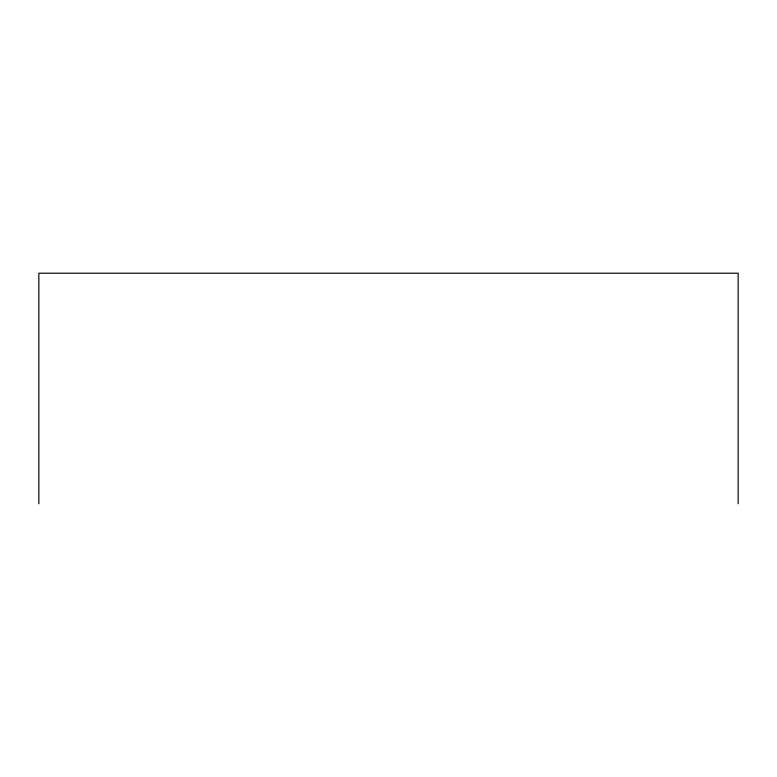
<?xml version="1.0" encoding="UTF-8"?>
<svg xmlns="http://www.w3.org/2000/svg" width="777" height="777" viewBox="0 0 777 777"><rect width="100%" height="100%" fill="white"/><g stroke="black" fill="none" stroke-linecap="round" stroke-linejoin="round"><path stroke-width="1.17" d="M738.15 503.787L738.15 273.213L38.85 273.213L38.85 503.787"/></g></svg>
